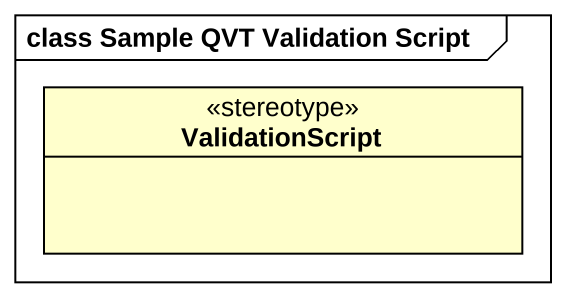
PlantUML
@startuml
mainframe class Sample QVT Validation Script
hide circle
hide empty members
class ValidationScript <<stereotype>>
@enduml
